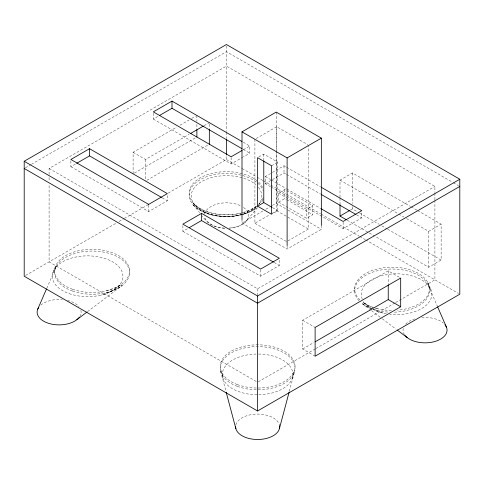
<?xml version="1.0" encoding="UTF-8"?>
<svg xmlns="http://www.w3.org/2000/svg" width="484" height="484" viewBox="0 0 484 484"><rect width="100%" height="100%" fill="white"/><g stroke="black" fill="none" stroke-linecap="round" stroke-linejoin="round"><path stroke-width="0.36" stroke-dasharray="2.42 1.81" d="M272.202 213.311L276.685 210.721L276.685 151.474M276.685 150.73L276.685 126.729L307.788 144.686M287.938 240.887L308.435 229.053L308.435 145.805M292.257 378.379L294.32 370.629M289.299 391.423L294.635 371.379M52.992 272.268L56.325 264.585M46.803 288.246L55.835 267.404M258.583 204.544L259.509 203.437L258.565 204.345M257.548 207.618L246.41 220.952C242.018 225.955 235.079 227.716 228.678 228.164M256.526 206.105L250.252 209.947L244.154 212.301M87.531 311.635L122.162 285.512L115.845 289.341L106.432 292.602M25.507 167.706L30.746 164.681M31.399 164.306L226.445 51.697L452.613 182.274M49.09 174.488L49.09 168.462L226.445 66.066L434.91 186.425L434.91 192.451M70.87 160.918L70.87 166.665L76.024 163.689M153.325 113.31L153.325 119.058L158.474 116.087M133.1 173.853L133.1 152.297L176.708 127.117M179.963 125.241L189.075 119.978M191.676 118.477L195.584 116.22M133.1 152.297L145.545 159.478L189.153 134.304M204.121 125.658L209.33 122.652M134.401 173.097L196.232 137.402M146.846 180.284L208.029 144.964M256.187 138.563L276.685 126.729M25.507 275.487L116.487 222.961M119.106 221.454L123.698 218.798M124.34 218.429L147.91 204.823M168.19 193.11L226.445 159.478L226.445 155.709M243.343 149.725L249.78 146.005L249.78 153.192L243.343 156.907M70.87 166.665L148.655 211.575L167.325 200.793L167.325 195.046M153.325 119.058L231.11 163.967L242.696 157.282M258.801 156.961L263.78 154.087L277.78 162.17L277.78 210.673L272.183 213.91M271.56 165.764L277.78 162.17M270.562 186.751L265.335 183.732L265.335 176.545L271.772 172.83M272.419 172.455L284.005 165.764L285.965 166.895M182.885 225.586L182.885 231.334L188.034 228.357M265.335 183.732L271.772 180.012M272.419 179.643L284.005 172.951L285.965 174.083M286.734 190.696L312.785 205.736L312.785 214.714L306.56 218.308L278.56 202.143L278.56 193.158L284.78 189.565L286.086 190.321M242 219.264L242 223.033L263.308 210.728M265.891 209.239L269.769 207.001M272.353 205.512L276.225 203.274L287.339 209.693M278.56 202.143L284.78 198.549L286.086 199.299M254.905 139.301L254.905 223.299L269.642 214.793M340.01 197.351L340.01 180.139L352.455 172.951L410.486 206.456M278.56 193.158L306.56 209.33L312.785 205.736M350.591 209.959L352.455 208.882L358.977 212.645M242 223.033L287.115 249.078L321.34 229.319L321.34 226.306M182.885 231.334L260.67 276.243L279.335 265.462L279.335 259.714M286.909 196.183L343.12 228.642L361.79 217.861L361.79 211.393M49.09 168.462L257.555 288.815L434.91 186.425M406.518 218.532L428.685 231.334L441.13 224.146L441.13 260.077L428.685 267.265L375.221 236.392M315.12 356.182L302.675 348.994L302.675 320.257L388.235 270.852L399.439 277.32M302.675 348.994L313.777 342.587M258.214 381.852L315.144 348.982M315.804 348.601L394.986 302.887M395.64 302.506L434.91 279.837L434.91 200.739M243.162 214.025L251.486 210.461L255.873 207.37A35.308 20.382 0 0 1 203.244 211.369A35.308 20.382 0 0 1 203.244 180.72A35.308 20.382 0 0 1 255.879 184.725M243.059 214.418L250.252 211.744L256.562 207.914A37.407 21.599 0 0 1 197.605 208.749L192.711 204.284L199.668 212.621M242.829 212.664C226.373 216.868 206.42 215.592 193.533 203.437C204.835 216.983 225.175 218.399 241.286 214.539M106.432 290.805L115.845 287.544L121.03 284.556C115.283 289.499 108.604 293.467 101.126 295.077M242.514 214.575C227.643 218.344 210.691 217.322 197.611 208.755A37.407 21.599 0 0 1 210.528 175.529A37.407 21.599 0 0 1 263.211 190.841M224.364 228.164C215.61 227.916 206.958 223.741 202.457 215.955M377.726 310.565L373.346 309.312A37.407 21.599 0 0 0 389.596 312.162M375.07 308.042L377.726 308.768M383.032 313.039L376.927 311.151L372.22 308.955M374.41 307.86L368.312 305.513L363.127 302.518L371.579 308.623A35.308 20.382 0 0 1 363.303 301.072M453.266 182.649L458.493 185.668M411.14 206.831L417.008 210.219M417.656 210.594L441.13 224.146M340.01 180.139L398.042 213.644M398.695 214.019L403.91 217.032M243.24 142.229L249.78 146.005M286.619 167.276L320.608 186.897M359.63 213.02L379.19 224.316M381.797 225.822L387.012 228.829M387.666 229.21L441.13 260.077M243.24 149.417L249.78 153.192M286.619 174.464L320.608 194.084M356.563 214.842L361.79 217.861M347.185 220.208L368.699 232.629M369.352 233.004L374.568 236.017M265.335 176.545L270.562 179.564M271.221 179.939L286.256 188.621M286.909 188.996L320.245 208.247M226.445 159.478L241.48 168.16M242.127 168.535L256.514 176.841M257.155 177.211L263.048 180.617M263.689 180.986L270.235 184.767M270.883 185.136L285.929 193.824M286.564 194.193L320.571 213.825M321.201 214.188L359.134 236.089M359.757 236.446L365.021 239.489M365.674 239.864L458.493 293.455M271.221 187.126L286.256 195.808M286.734 199.68L312.785 214.714M287.992 210.068L321.34 229.319M272.692 207.733L277.78 210.673M276.685 210.721L308.435 229.053M254.905 223.299L286.655 241.631M162.098 197.774L167.325 200.793M274.107 262.443L279.335 265.462M302.675 320.257L315.12 327.438M256.248 381.477L49.09 261.874L49.09 184.283M370.956 310.232L361.996 303.48L365.589 305.882L371.258 308.568A37.407 21.599 0 0 1 360.937 302.615M371.549 310.686L381.701 318.339M382.293 318.787L396.027 329.144M427.832 282.547L431.165 290.231M428.322 285.366L437.354 306.209M220.952 370.629L223.015 378.379M220.637 371.379L225.974 391.423M434.91 193.207L434.91 199.983M428.685 231.334L428.685 267.265M388.235 270.852L388.235 284.12M352.455 172.951L352.455 203.643M352.455 206.632L352.455 208.882M343.12 222.174L343.12 228.642M340.01 198.101L340.01 204.841M306.56 209.33L306.56 218.308M287.115 245.309L287.115 249.078M284.78 189.565L284.78 198.549M284.005 165.764L284.005 172.951M276.225 112.088L276.225 150.524M276.225 151.274L276.225 203.274M263.78 154.087L263.78 160.059M260.67 269.776L260.67 276.243M257.555 288.815L257.555 294.841M231.11 157.5L231.11 163.967M226.445 45.95L226.445 131.606M226.445 132.344L226.445 138.388M209.33 124.14L209.33 128.599M196.885 115.47L196.885 121.417M196.885 124.388L196.885 128.847M148.655 205.107L148.655 211.575M145.545 159.478L145.545 181.034M49.09 177.501L49.09 181.264M80.882 310.311A22.004 12.705 0 0 1 80.169 315.858M40.819 305.114A22.004 12.705 0 0 1 62.345 299.608M67.536 300.437A22.004 12.705 0 0 1 79.007 306.741M235.871 424.922A22.004 12.705 0 0 1 257.633 414.086A22.004 12.705 0 0 1 279.401 424.922M243.531 207.461A22.004 12.705 0 0 1 246.949 220.238A22.004 12.705 0 0 1 229.216 228.127M224.903 228.188A22.004 12.705 0 0 1 204.623 216.765M204.623 214.273A22.004 12.705 0 0 1 218.605 203.667A22.004 12.705 0 0 1 241.298 206.105M263.211 199.269A37.407 21.599 0 0 1 261.741 202.33M404.515 334.704A22.004 12.705 0 0 1 403.366 327.964M405.64 324.147A22.004 12.705 0 0 1 414.667 318.932M421.812 317.571A22.004 12.705 0 0 1 443.338 323.076M359.055 300.794A37.407 21.599 0 0 1 379.825 270.205A37.407 21.599 0 0 1 428.878 286.867A37.407 21.599 0 0 1 392.651 312.21M263.211 197.472A37.407 21.599 0 0 1 258.607 204.357M256.562 206.123A37.407 21.599 0 0 1 197.605 206.952A37.407 21.599 0 0 1 210.528 173.732A37.407 21.599 0 0 1 263.211 189.044M258.438 187.332A35.308 20.382 0 0 1 259.14 203.849M359.957 299.923A37.407 21.599 0 0 1 377.169 269.001A37.407 21.599 0 0 1 428.013 282.892A37.407 21.599 0 0 1 397.527 310.184M391.429 310.413A37.407 21.599 0 0 1 374.949 308.03M372.807 307.34A37.407 21.599 0 0 1 361.996 301.683M362.292 299.16A35.308 20.382 0 0 1 393.087 273.92A35.308 20.382 0 0 1 431.807 295.21A35.308 20.382 0 0 1 389.65 314.201M386.292 313.711A35.308 20.382 0 0 1 374.144 309.966M258.504 354.028A35.308 20.382 0 0 1 288.21 384.599A35.308 20.382 0 0 1 227.504 385.028A35.308 20.382 0 0 1 255.903 354.046M72.624 291.084A37.407 21.599 0 0 0 129.512 273.182A37.407 21.599 0 0 0 74.209 253.689A37.407 21.599 0 0 0 72.624 291.084M237.366 386.365A37.407 21.599 0 0 0 294.998 369.274A37.407 21.599 0 0 0 240.542 349.006A37.407 21.599 0 0 0 237.366 386.365M237.366 384.568A37.407 21.599 0 0 0 294.998 367.477A37.407 21.599 0 0 0 240.542 347.209A37.407 21.599 0 0 0 237.366 384.568M72.624 289.287A37.407 21.599 0 0 0 129.512 271.385A37.407 21.599 0 0 0 74.209 251.892A37.407 21.599 0 0 0 72.624 289.287M69.218 293.643A35.308 20.382 0 0 0 122.912 276.745A35.308 20.382 0 0 0 70.718 258.347A35.308 20.382 0 0 0 69.218 293.643"/><path stroke-width="0.73" d="M279.401 428.649L289.111 392.143M37.776 309.082L46.512 288.918M76.787 319.736L86.938 312.083M24.2 161.275L226.445 44.51L459.8 179.237L459.8 294.205L257.555 410.97L24.2 276.243L24.2 161.275L257.555 296.002L459.8 179.237M148.564 204.442L167.325 193.612L89.54 148.703L70.87 159.478L148.655 204.387M241.933 141.479L171.995 101.095L153.325 111.877L231.11 156.786L242.054 150.463M76.666 163.32L89.54 155.884L161.444 197.399M159.762 115.343L171.995 108.283L241.933 148.661M190.454 133.554L203.474 126.034M242 219.264L242 131.848L276.225 112.088L321.34 138.14L321.34 225.55M242 131.848L287.115 157.899L321.34 138.14M201.55 213.371L182.885 224.146L260.67 269.056L279.335 258.281L201.55 213.371L201.55 220.553L273.454 262.068M189.323 227.619L201.55 220.553M257.555 206.184L271.56 214.267L271.56 165.764L257.555 157.681L257.555 206.184L263.78 202.59L272.056 207.37M340.01 204.841L340.01 216.064L349.968 210.316M459.8 186.425L257.555 303.19L24.2 168.462M315.084 341.831L388.235 299.596L400.685 306.783L400.685 278.04L315.12 327.438L315.12 356.182L400.685 306.783M321.261 187.278L361.79 210.673L343.12 221.454L320.898 208.622M321.261 194.465L355.909 214.466M340.01 216.064L346.532 219.833M397.219 330.046L407.371 337.705M437.645 306.88L446.381 327.051M226.161 392.143L235.871 428.649M388.235 284.858L388.235 299.596M287.115 157.899L287.115 245.309M263.78 160.803L263.78 202.59M257.555 296.002L257.555 410.97M226.445 139.138L226.445 154.959M209.33 129.343L209.33 144.208M196.885 129.591L196.885 137.026M171.995 101.095L171.995 108.283M89.54 148.703L89.54 155.884M79.443 317.032A22.004 12.705 0 0 1 50.693 323.911A22.004 12.705 0 0 1 38.787 307.31M279.534 425.539A22.004 12.705 0 0 1 258.716 439.478A22.004 12.705 0 0 1 235.629 426.785M444.935 324.704A22.004 12.705 0 0 1 434.45 341.619A22.004 12.705 0 0 1 405.15 335.569"/></g></svg>
